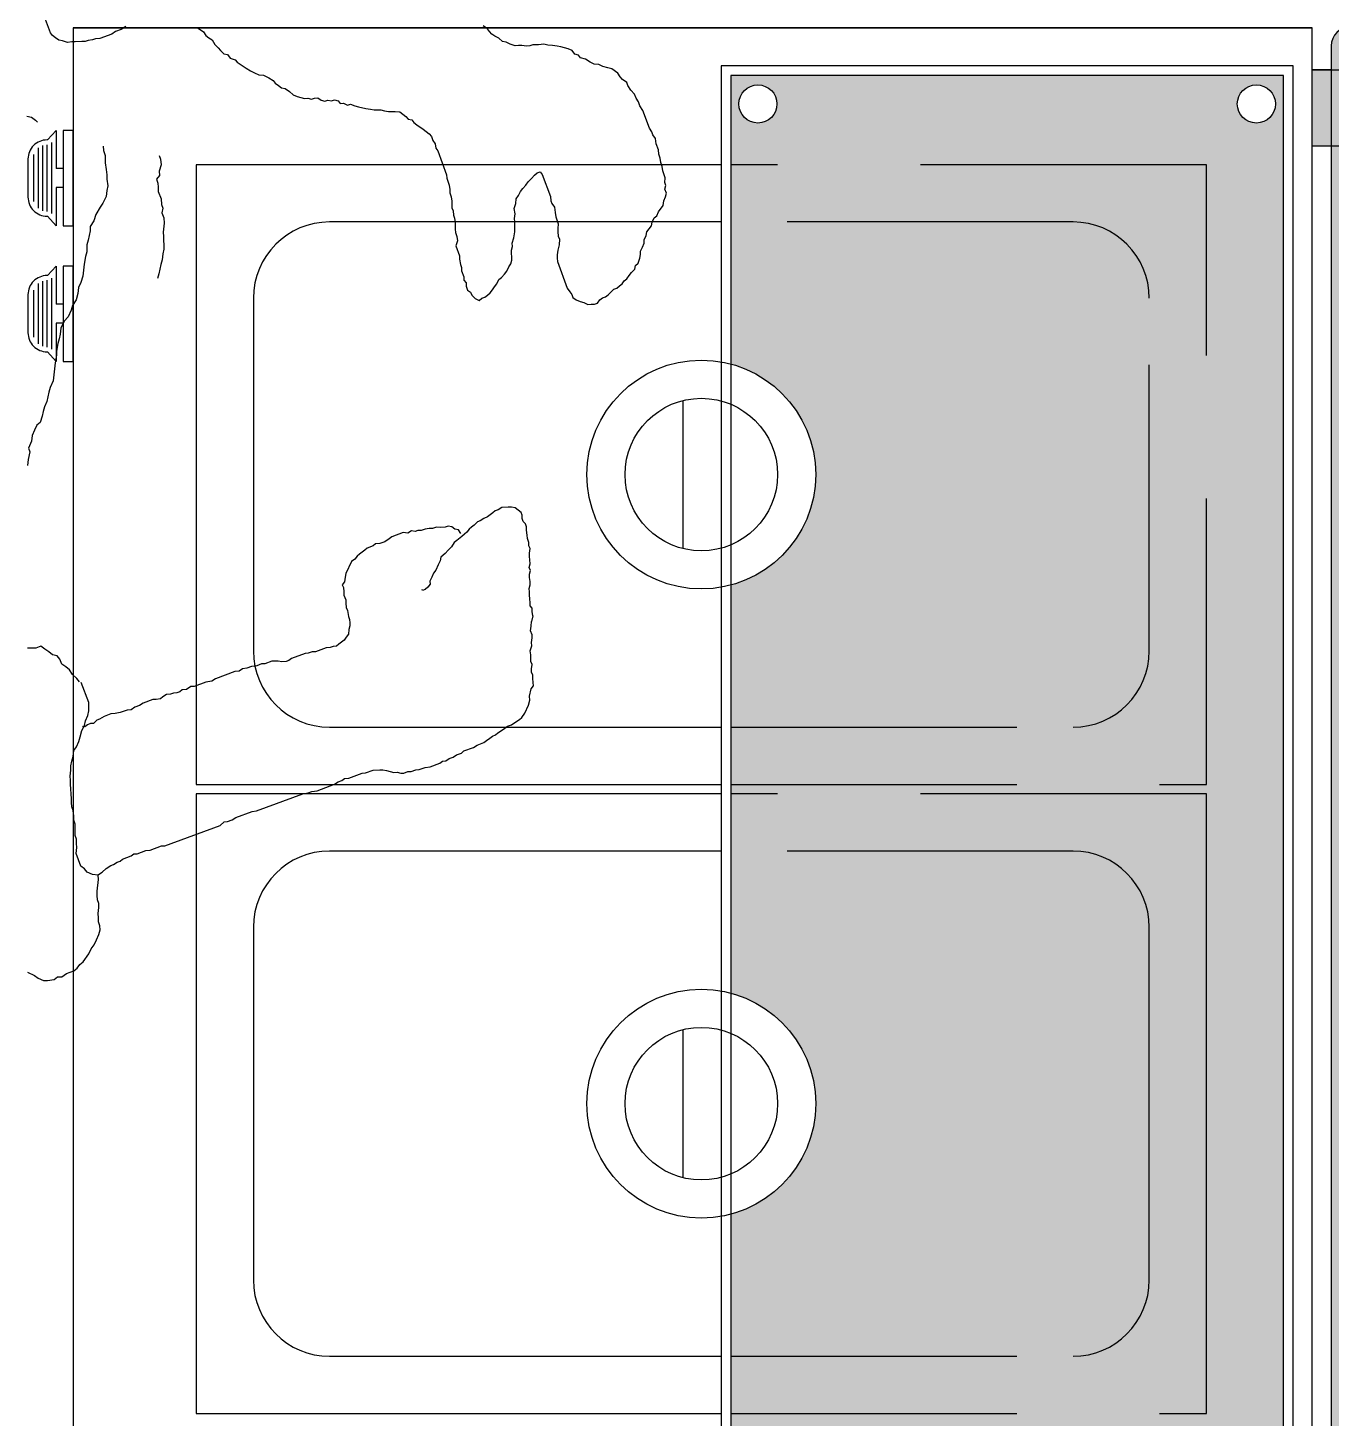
# Model space of a CAD drawing. Header units: millimetres. Extents: x 33350 to 35310, y -217097 to -211540.
# Drawn here: x 34326.1 to 34394.5, y -214507 to -214434.1 of the extents above; entities that cross this region are included whole.
import ezdxf

# ---------------------------------------------------------------- set-up
doc = ezdxf.new("R2010")
doc.units = ezdxf.units.MM
doc.header["$LTSCALE"] = 60
doc.header["$MEASUREMENT"] = 0
doc.linetypes.add('DASHED2', pattern=[0.375, 0.25, -0.125])
for name, color, linetype in [('BL-E', 32, 'Continuous'), ('OC-Mutfak_Ekipman', 252, 'Continuous'), ('OC-Tretuar', 70, 'Continuous'), ('TEFRIŞ', 223, 'Continuous')]:
    doc.layers.add(name, color=color, linetype=linetype)

# ---------------------------------------------------------------- blocks, each defined once
blk = doc.blocks.new('ghggfhh')
at = {"color": 7}
blk.add_lwpolyline([(1188.709, 1333.349), (1193.709, 1333.349), (1193.709, 1333.875), (1188.709, 1333.875)], close=True, dxfattribs=at)
for points in [[(1190.709, 1333.349), (1190.709, 1332.995)], [(1191.709, 1333.349), (1191.709, 1332.995)], [(1188.709, 1332.995), (1190.709, 1332.995)], [(1189.35, 1332.74), (1193.067, 1332.74)], [(1191.709, 1332.995), (1193.709, 1332.995)], [(1189.459, 1332.506), (1192.959, 1332.506)], [(1189.497, 1332.272), (1192.921, 1332.272)], [(1189.625, 1332.038), (1192.793, 1332.038)], [(1189.973, 1331.797), (1192.445, 1331.797)]]:
    blk.add_lwpolyline(points, dxfattribs=at)
blk.add_lwpolyline([(1188.709, 1332.995), (1189.209, 1332.53), (1189.209, 1332.509, 0.414214), (1190.209, 1331.509), (1192.209, 1331.509, 0.414214), (1193.209, 1332.509), (1193.209, 1332.53), (1193.709, 1332.995)], format="xyb", dxfattribs=at)
blk = doc.blocks.new('rt45')
at = {"layer": 'OC-Mutfak_Ekipman'}
h = blk.add_hatch(color=256, dxfattribs=at)
h.dxf.hatch_style = 1
h.paths.add_polyline_path([(33848.69, -214060.305), (33848.69, -214056.305), (33842.69, -214056.305), (33842.69, -214060.305)])
h.paths.add_polyline_path([(33840.69, -214060.305), (33840.69, -214056.305), (33834.69, -214056.305), (33834.69, -214060.305)])
h.paths.add_polyline_path([(33826.69, -214056.305), (33826.69, -214060.305), (33832.69, -214060.305), (33832.69, -214056.305)])
h.paths.add_polyline_path([(33824.69, -214060.305), (33824.69, -214056.305), (33818.69, -214056.305), (33818.69, -214060.305)])
h.paths.add_polyline_path([(33816.69, -214060.305), (33816.69, -214056.305), (33815.69, -214056.305), (33815.69, -214060.305)])
h.paths.add_polyline_path([(33842.69, -214247.781), (33842.69, -214251.781), (33848.69, -214251.781), (33848.69, -214247.781)])
h.paths.add_polyline_path([(33840.69, -214251.781), (33840.69, -214247.781), (33834.69, -214247.781), (33834.69, -214251.781)])
h.paths.add_polyline_path([(33832.69, -214251.781), (33832.69, -214247.781), (33826.69, -214247.781), (33826.69, -214251.781)])
h.paths.add_polyline_path([(33824.69, -214251.781), (33824.69, -214247.781), (33818.69, -214247.781), (33818.69, -214251.781)])
h.paths.add_polyline_path([(33816.69, -214251.781), (33816.69, -214247.781), (33815.69, -214247.781), (33815.69, -214251.781)])
at = {"layer": 'OC-Tretuar'}
h = blk.add_hatch(color=7, dxfattribs=at)
h.dxf.hatch_style = 1
h.paths.add_polyline_path([(33848.69, -214253.043, 0.414214), (33849.69, -214254.043, 0.414214), (33850.69, -214253.043), (33850.69, -214055.043, 0.414214), (33849.69, -214054.043, 0.414214), (33848.69, -214055.043)])
h.paths.add_polyline_path([(33840.69, -214253.043, 0.414214), (33841.69, -214254.043, 0.414214), (33842.69, -214253.043), (33842.69, -214055.043, 0.414214), (33841.69, -214054.043, 0.414214), (33840.69, -214055.043)])
h.paths.add_polyline_path([(33832.69, -214253.043, 0.414214), (33833.69, -214254.043, 0.414214), (33834.69, -214253.043), (33834.69, -214055.043, 0.414214), (33833.69, -214054.043, 0.414214), (33832.69, -214055.043)])
h.paths.add_polyline_path([(33826.69, -214055.043, 0.414214), (33825.69, -214054.043, 0.414214), (33824.69, -214055.043), (33824.69, -214253.043, 0.414214), (33825.69, -214254.043, 0.414214), (33826.69, -214253.043)])
h.paths.add_polyline_path([(33816.69, -214253.043, 0.414214), (33817.69, -214254.043, 0.414214), (33818.69, -214253.043), (33818.69, -214055.043, 0.414214), (33817.69, -214054.043, 0.414214), (33816.69, -214055.043)])
h = blk.add_hatch(dxfattribs=at)
h.set_pattern_fill('ANSI36', scale=5)
h.paths.add_polyline_path([(33785.19, -214116.327), (33785.19, -214123.778), (33803.147, -214123.778, 0.414214), (33807.147, -214119.778), (33807.147, -214101.278, 0.414214), (33803.147, -214097.278), (33785.19, -214097.278), (33785.19, -214104.73, -0.339937), (33789.647, -214110.528, -0.339937)])
h.paths.add_polyline_path([(33803.147, -214090.778, 0.414214), (33807.147, -214086.778), (33807.147, -214068.278, 0.414214), (33803.147, -214064.278), (33785.19, -214064.278), (33785.19, -214071.73, -0.339937), (33789.647, -214077.528, -0.339937), (33785.19, -214083.327), (33785.19, -214090.778)])
h.paths.add_polyline_path([(33814.19, -214056.592), (33785.19, -214056.592), (33785.19, -214061.278), (33810.147, -214061.278), (33810.147, -214093.778), (33785.19, -214093.778), (33785.19, -214094.278), (33810.147, -214094.278), (33810.147, -214126.778), (33785.19, -214126.778), (33785.19, -214127.278), (33810.147, -214127.278), (33810.147, -214159.778), (33785.19, -214159.778), (33785.19, -214160.278), (33810.147, -214160.278), (33810.147, -214192.778), (33785.19, -214192.778), (33785.19, -214193.278), (33810.147, -214193.278), (33810.147, -214225.778), (33785.19, -214225.778), (33785.19, -214251.592), (33814.19, -214251.592)])
h.paths.add_polyline_path([(33811.764, -214058.088, -1), (33813.764, -214058.088, -1)], flags=16)
h.paths.add_polyline_path([(33785.615, -214058.088, -1), (33787.615, -214058.088, -1)], flags=16)
h.paths.add_polyline_path([(33813.764, -214250.096, -1), (33811.764, -214250.096, -1)], flags=16)
h.paths.add_polyline_path([(33787.615, -214250.096, -1), (33785.615, -214250.096, -1)], flags=16)
h.paths.add_polyline_path([(33807.147, -214134.278, 0.414214), (33803.147, -214130.278), (33785.19, -214130.278), (33785.19, -214137.73, -0.339937), (33789.647, -214143.528, -0.339937), (33785.19, -214149.327), (33785.19, -214156.778), (33803.147, -214156.778, 0.414214), (33807.147, -214152.778)])
h.paths.add_polyline_path([(33807.147, -214167.278, 0.414214), (33803.147, -214163.278), (33785.19, -214163.278), (33785.19, -214170.73, -0.339937), (33789.647, -214176.528, -0.339937), (33785.19, -214182.327), (33785.19, -214189.778), (33803.147, -214189.778, 0.414214), (33807.147, -214185.778)])
h.paths.add_polyline_path([(33807.147, -214200.278, 0.414214), (33803.147, -214196.278), (33785.19, -214196.278), (33785.19, -214203.73, -0.339937), (33789.647, -214209.528, -0.339937), (33785.19, -214215.327), (33785.19, -214222.778), (33803.147, -214222.778, 0.414214), (33807.147, -214218.778)])
h = blk.add_hatch(dxfattribs=at)
h.set_pattern_fill('ANSI36', scale=5)
h.paths.add_polyline_path([(33807.147, -214068.278), (33807.147, -214086.778, -0.414214), (33803.147, -214090.778), (33785.19, -214090.778), (33785.19, -214093.778), (33810.147, -214093.778), (33810.147, -214061.278), (33785.19, -214061.278), (33785.19, -214064.278), (33803.147, -214064.278, -0.414214)])
h.paths.add_polyline_path([(33807.147, -214119.778, -0.414214), (33803.147, -214123.778), (33785.19, -214123.778), (33785.19, -214126.778), (33810.147, -214126.778), (33810.147, -214094.278), (33785.19, -214094.278), (33785.19, -214097.278), (33803.147, -214097.278, -0.414214), (33807.147, -214101.278)])
h.paths.add_polyline_path([(33810.147, -214127.278), (33785.19, -214127.278), (33785.19, -214130.278), (33803.147, -214130.278, -0.414214), (33807.147, -214134.278), (33807.147, -214152.778, -0.414214), (33803.147, -214156.778), (33785.19, -214156.778), (33785.19, -214159.778), (33810.147, -214159.778)])
h.paths.add_polyline_path([(33807.147, -214167.278), (33807.147, -214185.778, -0.414214), (33803.147, -214189.778), (33785.19, -214189.778), (33785.19, -214192.778), (33810.147, -214192.778), (33810.147, -214160.278), (33785.19, -214160.278), (33785.19, -214163.278), (33803.147, -214163.278, -0.414214)])
h.paths.add_polyline_path([(33810.147, -214193.278), (33785.19, -214193.278), (33785.19, -214196.278), (33803.147, -214196.278, -0.414214), (33807.147, -214200.278), (33807.147, -214218.778, -0.414214), (33803.147, -214222.778), (33785.19, -214222.778), (33785.19, -214225.778), (33810.147, -214225.778)])
at = {"layer": 'OC-Mutfak_Ekipman'}
for p, q in [((33750.69, -214054.092), (33750.69, -214254.092)), ((33815.69, -214054.092), (33750.69, -214054.092)), ((33750.69, -214054.092), (33815.69, -214054.092)), ((33815.69, -214254.092), (33815.69, -214054.092)), ((33815.69, -214254.092), (33815.69, -214054.344)), ((33816.69, -214055.043), (33816.69, -214253.043)), ((33784.69, -214056.092), (33784.69, -214252.092)), ((33814.69, -214056.092), (33784.69, -214056.092)), ((33814.19, -214056.592), (33785.19, -214056.592)), ((33785.19, -214056.592), (33785.19, -214251.592)), ((33814.19, -214251.592), (33814.19, -214056.592)), ((33814.69, -214252.092), (33814.69, -214056.092)), ((33815.69, -214056.305), (33818.69, -214056.305)), ((33815.69, -214060.305), (33815.69, -214056.305)), ((33815.69, -214060.305), (33815.69, -214056.305)), ((33816.69, -214056.305), (33815.69, -214056.305)), ((33750.69, -214059.473), (33750.69, -214064.473)), ((33818.69, -214060.305), (33815.69, -214060.305)), ((33816.69, -214060.305), (33815.69, -214060.305)), ((33784.69, -214061.278), (33757.147, -214061.278)), ((33757.147, -214061.278), (33757.147, -214093.778)), ((33784.69, -214064.278), (33764.147, -214064.278)), ((33760.147, -214068.278), (33760.147, -214086.778)), ((33782.688, -214081.412), (33782.688, -214073.645)), ((33784.692, -214073.667), (33784.692, -214081.389)), ((33764.147, -214090.778), (33784.69, -214090.778)), ((33757.147, -214093.778), (33784.69, -214093.778)), ((33784.69, -214094.278), (33757.147, -214094.278)), ((33757.147, -214094.278), (33757.147, -214126.778)), ((33810.147, -214126.778), (33810.147, -214094.278)), ((33784.69, -214097.278), (33764.147, -214097.278)), ((33760.147, -214101.278), (33760.147, -214119.778)), ((33807.147, -214119.778), (33807.147, -214101.278)), ((33782.688, -214114.412), (33782.688, -214106.645)), ((33784.692, -214106.667), (33784.692, -214114.389)), ((33764.147, -214123.778), (33784.69, -214123.778)), ((33757.147, -214126.778), (33784.69, -214126.778))]:
    blk.add_line(p, q, dxfattribs=at)
at = {"layer": 'OC-Mutfak_Ekipman', "linetype": 'DASHED2'}
for p, q in [((33810.147, -214061.278), (33785.19, -214061.278)), ((33810.147, -214093.778), (33810.147, -214061.278)), ((33803.147, -214064.278), (33785.19, -214064.278)), ((33807.147, -214086.778), (33807.147, -214068.278)), ((33785.19, -214090.778), (33803.147, -214090.778)), ((33785.19, -214093.778), (33810.147, -214093.778)), ((33810.147, -214094.278), (33785.19, -214094.278)), ((33803.147, -214097.278), (33785.19, -214097.278)), ((33785.19, -214123.778), (33803.147, -214123.778)), ((33785.19, -214126.778), (33810.147, -214126.778))]:
    blk.add_line(p, q, dxfattribs=at)
at = {"layer": 'OC-Mutfak_Ekipman'}
blk.add_lwpolyline([(33750.69, -214054.092), (33750.69, -214254.092), (33815.69, -214254.092), (33815.69, -214054.092)], close=True, dxfattribs=at)
for centre, radius in [((33786.615, -214058.088), 1), ((33812.764, -214058.088), 1), ((33783.647, -214077.528), 6), ((33783.647, -214077.528), 4), ((33783.647, -214110.528), 6), ((33783.647, -214110.528), 4)]:
    blk.add_circle(centre, radius, dxfattribs=at)
for centre, radius, start, end in [((33817.69, -214055.043), 1, 90, 180), ((33764.147, -214068.278), 4, 90, 180), ((33764.147, -214086.778), 4, 180, 270), ((33764.147, -214101.278), 4, 90, 180), ((33803.147, -214101.278), 4, 0, 90), ((33764.147, -214119.778), 4, 180, 270), ((33803.147, -214119.778), 4, 270, 0)]:
    blk.add_arc(centre, radius, start, end, dxfattribs=at)
at = {"layer": 'OC-Mutfak_Ekipman', "linetype": 'DASHED2'}
for centre, start, end in [((33803.147, -214068.278), 0, 90), ((33803.147, -214086.778), 270, 0)]:
    blk.add_arc(centre, 4, start, end, dxfattribs=at)
at = {"layer": 'OC-Mutfak_Ekipman', "rotation": 270}
for p in [(32416.815, -212870.764), (32416.815, -212877.879)]:
    blk.add_blockref('ghggfhh', p, dxfattribs=at)
blk = doc.blocks.new('İNSAN-1')
for p, q in [((-15.206, -5.943), (-15.147, -6.188)), ((-15.147, -6.188), (-14.998, -6.391)), ((-14.998, -6.391), (-14.891, -6.505)), ((0.859, -6.642), (0.997, -6.469)), ((0.997, -6.469), (1.267, -6.345)), ((1.267, -6.345), (1.536, -6.221)), ((1.536, -6.221), (1.847, -6.186)), ((1.847, -6.186), (2.206, -6.02)), ((2.206, -6.02), (2.403, -6.093)), ((2.403, -6.093), (2.804, -6.017)), ((2.804, -6.017), (3.115, -5.982)), ((12.597, -6.683), (12.694, -6.42)), ((12.694, -6.42), (12.701, -6.2)), ((12.701, -6.2), (12.707, -5.979)), ((29.702, -5.977), (29.867, -6.336)), ((29.867, -6.336), (30.016, -6.54)), ((30.016, -6.54), (30.141, -6.809)), ((-19.576, -7.179), (-20.567, -6.814)), ((-19.439, -7.289), (-19.576, -7.179)), ((-19.321, -7.45), (-19.439, -7.289)), ((-1.33, -7.326), (-0.971, -7.16)), ((-0.971, -7.16), (-0.726, -7.101)), ((-0.726, -7.101), (-0.481, -7.043)), ((-0.481, -7.043), (-0.236, -6.984)), ((-0.236, -6.984), (0.034, -6.86)), ((0.034, -6.86), (0.279, -6.801)), ((0.279, -6.801), (0.524, -6.742)), ((0.524, -6.742), (0.859, -6.642)), ((12.746, -6.887), (12.597, -6.683)), ((12.894, -7.09), (12.746, -6.887)), ((13.043, -7.294), (12.894, -7.09)), ((30.134, -7.03), (30.079, -7.382)), ((30.141, -6.809), (30.134, -7.03)), ((-19.203, -7.612), (-19.321, -7.45)), ((-19.156, -7.807), (-19.203, -7.612)), ((-19.077, -8.073), (-19.156, -7.807)), ((-4.674, -8.106), (-4.446, -7.892)), ((-4.446, -7.892), (-4.086, -7.727)), ((-4.086, -7.727), (-3.776, -7.692)), ((-3.776, -7.692), (-3.53, -7.633)), ((-3.53, -7.633), (-3.285, -7.575)), ((-3.285, -7.575), (-2.885, -7.499)), ((-2.885, -7.499), (-2.663, -7.505)), ((-2.663, -7.505), (-2.263, -7.429)), ((-2.263, -7.429), (-1.952, -7.395)), ((-1.952, -7.395), (-1.641, -7.36)), ((-1.641, -7.36), (-1.33, -7.326)), ((13.102, -7.539), (13.043, -7.294)), ((13.275, -7.677), (13.102, -7.539)), ((13.537, -7.774), (13.275, -7.677)), ((13.686, -7.978), (13.537, -7.774)), ((13.834, -8.181), (13.686, -7.978)), ((29.771, -8.014), (29.627, -8.408)), ((29.934, -7.776), (29.771, -8.014)), ((29.941, -7.555), (29.934, -7.776)), ((30.079, -7.382), (29.941, -7.555)), ((-19.118, -8.827), (-19.107, -8.476)), ((-19.107, -8.476), (-19.101, -8.3)), ((-19.101, -8.3), (-19.077, -8.073)), ((-6.487, -8.78), (-6.217, -8.656)), ((-6.217, -8.656), (-5.906, -8.621)), ((-5.906, -8.621), (-5.571, -8.521)), ((-5.571, -8.521), (-5.278, -8.331)), ((-5.278, -8.331), (-5.033, -8.272)), ((-5.033, -8.272), (-4.674, -8.106)), ((14.073, -8.344), (13.834, -8.181)), ((14.287, -8.571), (14.073, -8.344)), ((14.46, -8.709), (14.287, -8.571)), ((17.358, -8.733), (17.023, -8.834)), ((17.603, -8.675), (17.358, -8.733)), ((17.872, -8.55), (17.603, -8.675)), ((18.076, -8.402), (17.872, -8.55)), ((18.387, -8.367), (18.076, -8.402)), ((18.632, -8.309), (18.387, -8.367)), ((18.877, -8.25), (18.632, -8.309)), ((19.098, -8.257), (18.877, -8.25)), ((19.409, -8.222), (19.098, -8.257)), ((19.63, -8.229), (19.409, -8.222)), ((19.851, -8.236), (19.63, -8.229)), ((20.073, -8.243), (19.851, -8.236)), ((20.359, -8.274), (20.073, -8.243)), ((20.58, -8.281), (20.359, -8.274)), ((20.801, -8.288), (20.58, -8.281)), ((21.022, -8.295), (20.801, -8.288)), ((21.219, -8.367), (21.022, -8.295)), ((21.506, -8.398), (21.219, -8.367)), ((21.727, -8.405), (21.506, -8.398)), ((21.924, -8.477), (21.727, -8.405)), ((22.3, -8.467), (21.924, -8.477)), ((22.522, -8.474), (22.3, -8.467)), ((22.718, -8.546), (22.522, -8.474)), ((22.94, -8.553), (22.718, -8.546)), ((23.161, -8.56), (22.94, -8.553)), ((23.471, -8.526), (23.161, -8.56)), ((24.128, -8.767), (23.471, -8.526)), ((29.285, -8.729), (29.147, -8.901)), ((29.488, -8.58), (29.285, -8.729)), ((29.627, -8.408), (29.488, -8.58)), ((-19.263, -9.542), (-19.205, -9.386)), ((-19.205, -9.386), (-19.181, -9.158)), ((-19.181, -9.158), (-19.123, -9.002)), ((-19.123, -9.002), (-19.118, -8.827)), ((-10.051, -9.554), (-9.716, -9.453)), ((-9.716, -9.453), (-9.422, -9.264)), ((-9.422, -9.264), (-9.201, -9.27)), ((-9.201, -9.27), (-8.956, -9.212)), ((-8.956, -9.212), (-8.711, -9.153)), ((-8.711, -9.153), (-8.466, -9.094)), ((-8.466, -9.094), (-8.089, -9.084)), ((-8.089, -9.084), (-7.844, -9.025)), ((-7.844, -9.025), (-7.443, -8.949)), ((-7.443, -8.949), (-7.132, -8.915)), ((-7.132, -8.915), (-6.822, -8.88)), ((-6.822, -8.88), (-6.487, -8.78)), ((15.552, -9.186), (14.501, -8.799)), ((15.773, -9.193), (15.552, -9.186)), ((15.994, -9.2), (15.773, -9.193)), ((16.239, -9.141), (15.994, -9.2)), ((16.508, -9.017), (16.239, -9.141)), ((16.479, -9.608), (16.655, -9.443)), ((16.753, -8.958), (16.508, -9.017)), ((16.655, -9.443), (16.66, -9.272)), ((16.66, -9.272), (16.716, -9.119)), ((16.716, -9.119), (16.823, -8.986)), ((17.023, -8.834), (16.753, -8.958)), ((16.823, -8.986), (16.809, -8.866)), ((24.276, -8.971), (24.128, -8.767)), ((24.449, -9.109), (24.276, -8.971)), ((24.574, -9.378), (24.449, -9.109)), ((24.608, -9.689), (24.574, -9.378)), ((28.266, -9.471), (27.997, -9.596)), ((28.47, -9.323), (28.266, -9.471)), ((28.739, -9.198), (28.47, -9.323)), ((29.147, -8.901), (28.739, -9.198)), ((-19.517, -10.395), (-19.287, -9.77)), ((-19.287, -9.77), (-19.263, -9.542)), ((-13.626, -9.951), (-13.405, -9.958)), ((-13.405, -9.958), (-13.142, -10.055)), ((-13.142, -10.055), (-12.766, -10.044)), ((-12.766, -10.044), (-12.413, -10.099)), ((-12.413, -10.099), (-12.127, -10.13)), ((-12.127, -10.13), (-11.905, -10.137)), ((-11.905, -10.137), (-11.553, -10.193)), ((-11.553, -10.193), (-11.308, -10.134)), ((-11.308, -10.134), (-10.997, -10.099)), ((-10.997, -10.099), (-10.638, -9.933)), ((-10.638, -9.933), (-10.434, -9.785)), ((-10.434, -9.785), (-10.051, -9.554)), ((16.148, -10.351), (16.278, -9.995)), ((16.278, -9.995), (16.422, -9.76)), ((16.422, -9.76), (16.479, -9.608)), ((24.25, -10.107), (24.106, -10.342)), ((24.445, -9.89), (24.25, -10.107)), ((24.571, -9.706), (24.445, -9.89)), ((24.829, -9.696), (24.608, -9.689)), ((25.451, -9.627), (24.829, -9.696)), ((25.672, -9.634), (25.451, -9.627)), ((25.893, -9.641), (25.672, -9.634)), ((26.09, -9.713), (25.893, -9.641)), ((26.311, -9.72), (26.09, -9.713)), ((26.622, -9.685), (26.311, -9.72)), ((26.843, -9.692), (26.622, -9.685)), ((27.064, -9.699), (26.843, -9.692)), ((27.261, -9.772), (27.064, -9.699)), ((27.482, -9.779), (27.261, -9.772)), ((27.727, -9.72), (27.482, -9.779)), ((27.997, -9.596), (27.727, -9.72)), ((-19.909, -11.138), (-19.761, -10.897)), ((-19.761, -10.897), (-19.646, -10.584)), ((-19.646, -10.584), (-19.517, -10.395)), ((15.95, -11.2), (16.081, -10.845)), ((16.081, -10.845), (16.124, -10.572)), ((16.124, -10.572), (16.148, -10.351)), ((23.869, -10.831), (23.762, -10.964)), ((23.925, -10.678), (23.869, -10.831)), ((24.05, -10.494), (23.925, -10.678)), ((24.106, -10.342), (24.05, -10.494)), ((15.707, -11.859), (15.801, -11.606)), ((15.801, -11.606), (15.926, -11.421)), ((15.926, -11.421), (15.95, -11.2)), ((23.487, -11.554), (23.482, -11.725)), ((23.594, -11.421), (23.487, -11.554)), ((23.762, -10.964), (23.594, -11.421)), ((15.395, -12.551), (15.582, -12.044)), ((15.582, -12.044), (15.707, -11.859)), ((23.314, -12.182), (23.29, -12.404)), ((23.482, -11.725), (23.314, -12.182)), ((-13.141, -12.886), (-12.944, -12.958)), ((-12.944, -12.958), (-12.657, -12.989)), ((-12.657, -12.989), (-12.322, -12.889)), ((-12.322, -12.889), (-12.101, -12.896)), ((-12.101, -12.896), (-11.897, -12.748)), ((-11.897, -12.748), (-11.701, -12.82)), ((-11.701, -12.82), (-11.479, -12.827)), ((-11.479, -12.827), (-11.258, -12.834)), ((-11.258, -12.834), (-10.865, -12.979)), ((-10.865, -12.979), (-10.578, -13.01)), ((-10.578, -13.01), (-10.381, -13.082)), ((-10.381, -13.082), (-10.136, -13.024)), ((-10.136, -13.024), (-9.873, -13.12)), ((-9.873, -13.12), (-9.587, -13.151)), ((-9.587, -13.151), (-9.12, -13.099)), ((-9.12, -13.099), (-8.899, -13.106)), ((-8.899, -13.106), (-8.678, -13.113)), ((-8.678, -13.113), (-8.457, -13.12)), ((-8.457, -13.12), (-8.236, -13.127)), ((-8.236, -13.127), (-7.991, -13.068)), ((-7.991, -13.068), (-7.68, -13.034)), ((-7.68, -13.034), (-7.435, -12.975)), ((-7.435, -12.975), (-7.189, -12.916)), ((-7.189, -12.916), (-6.944, -12.858)), ((-6.944, -12.858), (-6.699, -12.799)), ((15.134, -13.262), (15.259, -13.077)), ((15.259, -13.077), (15.366, -12.944)), ((15.366, -12.944), (15.39, -12.722)), ((15.39, -12.722), (15.395, -12.551)), ((23.065, -13.012), (23.06, -13.183)), ((23.29, -12.404), (23.065, -13.012)), ((14.992, -13.959), (15.048, -13.806)), ((15.048, -13.806), (15.054, -13.635)), ((15.054, -13.635), (15.11, -13.483)), ((15.11, -13.483), (15.134, -13.262)), ((23.06, -13.183), (21.995, -16.076)), ((14.712, -14.72), (14.717, -14.549)), ((14.717, -14.549), (14.862, -14.314)), ((14.862, -14.314), (14.886, -14.092)), ((14.886, -14.092), (14.992, -13.959)), ((-19.867, -14.88), (-19.631, -15.204)), ((-19.631, -15.204), (-19.441, -15.333)), ((14.488, -15.329), (14.712, -14.72)), ((-19.441, -15.333), (-19.323, -15.494)), ((-19.323, -15.494), (-19.205, -15.656)), ((-19.205, -15.656), (-18.964, -15.804)), ((-18.964, -15.804), (-18.794, -15.985)), ((-18.794, -15.985), (-18.657, -16.095)), ((13.928, -16.851), (14.301, -15.836)), ((14.301, -15.836), (14.427, -15.652)), ((14.427, -15.652), (14.488, -15.329)), ((-18.657, -16.095), (-18.486, -16.276)), ((-18.486, -16.276), (-18.44, -16.47)), ((-18.44, -16.47), (-18.25, -16.599)), ((-18.25, -16.599), (-18.171, -16.865)), ((21.702, -16.717), (21.576, -16.901)), ((21.795, -16.463), (21.702, -16.717)), ((21.801, -16.292), (21.795, -16.463)), ((21.995, -16.076), (21.801, -16.292)), ((-18.171, -16.865), (-18.034, -16.975)), ((-18.034, -16.975), (-17.732, -17.441)), ((-17.732, -17.441), (-17.581, -17.674)), ((13.661, -17.732), (13.754, -17.478)), ((13.754, -17.478), (13.778, -17.257)), ((13.778, -17.257), (13.904, -17.073)), ((13.904, -17.073), (13.928, -16.851)), ((21.576, -16.901), (21.259, -17.764)), ((-17.581, -17.674), (-17.482, -17.888)), ((-17.482, -17.888), (-17.383, -18.102)), ((-17.383, -18.102), (-17.355, -18.348)), ((13.525, -18.258), (13.618, -18.005)), ((13.618, -18.005), (13.661, -17.732)), ((21.235, -17.985), (20.338, -20.421)), ((21.259, -17.764), (21.235, -17.985)), ((-17.355, -18.348), (-17.224, -18.633)), ((-17.224, -18.633), (-17.073, -18.866)), ((-17.073, -18.866), (-16.936, -18.976)), ((13.378, -19.126), (13.383, -18.955)), ((13.383, -18.955), (13.389, -18.784)), ((13.389, -18.784), (13.52, -18.429)), ((13.52, -18.429), (13.525, -18.258)), ((-16.936, -18.976), (-16.818, -19.138)), ((-16.818, -19.138), (-16.7, -19.3)), ((-16.7, -19.3), (-16.653, -19.494)), ((-16.653, -19.494), (-16.502, -19.727)), ((13.237, -19.823), (13.344, -19.69)), ((13.344, -19.69), (13.4, -19.537)), ((13.424, -19.316), (13.378, -19.126)), ((13.4, -19.537), (13.424, -19.316)), ((-16.502, -19.727), (-16.332, -19.908)), ((-16.332, -19.908), (-16.233, -20.122)), ((-16.233, -20.122), (-16.186, -20.317)), ((-16.186, -20.317), (-16.14, -20.511)), ((12.975, -20.534), (13.237, -19.823)), ((20.338, -20.421), (20.296, -20.693)), ((-16.156, -21.038), (-16.161, -21.213)), ((-16.098, -20.881), (-16.156, -21.038)), ((-16.14, -20.511), (-16.145, -20.687)), ((-16.145, -20.687), (-16.098, -20.881)), ((12.685, -21.637), (12.89, -21.078)), ((12.89, -21.078), (12.895, -20.908)), ((12.895, -20.908), (12.97, -20.705)), ((12.97, -20.705), (12.975, -20.534)), ((20.221, -20.896), (20.178, -21.169)), ((20.296, -20.693), (20.221, -20.896)), ((-16.161, -21.213), (-16.043, -21.375)), ((-15.996, -21.57), (-16.054, -21.726)), ((-16.054, -21.726), (-16.007, -21.921)), ((-16.043, -21.375), (-15.996, -21.57)), ((12.605, -22.01), (12.661, -21.858)), ((12.661, -21.858), (12.685, -21.637)), ((20.178, -21.169), (19.842, -22.082)), ((-16.007, -21.921), (-16.065, -22.077)), ((-16.065, -22.077), (-16.018, -22.271)), ((-16.018, -22.271), (-15.881, -22.381)), ((-15.881, -22.381), (-15.886, -22.557)), ((-15.886, -22.557), (-15.788, -22.77)), ((8.974, -22.633), (9.215, -22.606)), ((9.215, -22.606), (9.372, -22.491)), ((9.372, -22.491), (9.525, -22.548)), ((9.525, -22.548), (9.746, -22.572)), ((9.746, -22.572), (9.917, -22.577)), ((9.917, -22.577), (10.171, -22.67)), ((12.121, -22.697), (12.279, -22.582)), ((12.279, -22.582), (12.493, -22.315)), ((12.493, -22.315), (12.599, -22.181)), ((12.599, -22.181), (12.605, -22.01)), ((19.535, -22.603), (19.511, -22.824)), ((19.642, -22.469), (19.535, -22.603)), ((19.717, -22.266), (19.642, -22.469)), ((19.842, -22.082), (19.717, -22.266)), ((-15.788, -22.77), (-15.845, -22.927)), ((-15.845, -22.927), (-15.746, -23.141)), ((-15.746, -23.141), (-15.699, -23.335)), ((-15.699, -23.335), (-15.606, -23.724)), ((7.77, -23.4), (7.877, -23.266)), ((7.877, -23.266), (8.034, -23.151)), ((8.034, -23.151), (8.16, -22.967)), ((8.16, -22.967), (8.785, -22.678)), ((8.785, -22.678), (8.974, -22.633)), ((10.171, -22.67), (10.342, -22.676)), ((10.342, -22.676), (10.564, -22.7)), ((10.564, -22.7), (10.716, -22.756)), ((10.716, -22.756), (11.039, -22.817)), ((11.039, -22.817), (11.192, -22.873)), ((11.192, -22.873), (11.363, -22.879)), ((11.363, -22.879), (11.534, -22.884)), ((11.534, -22.884), (11.723, -22.838)), ((11.723, -22.838), (11.964, -22.812)), ((11.964, -22.812), (12.121, -22.697)), ((19.511, -22.824), (19.25, -23.535)), ((-15.606, -23.724), (-15.579, -23.971)), ((-15.579, -23.971), (-15.532, -24.166)), ((7.337, -24.105), (7.449, -23.8)), ((7.449, -23.8), (7.556, -23.667)), ((7.556, -23.667), (7.663, -23.533)), ((7.663, -23.533), (7.77, -23.4)), ((19.244, -23.706), (19.095, -24.112)), ((19.25, -23.535), (19.244, -23.706)), ((-15.537, -24.341), (-15.543, -24.517)), ((-15.543, -24.517), (-15.496, -24.711)), ((-15.532, -24.166), (-15.537, -24.341)), ((-15.496, -24.711), (-15.449, -24.906)), ((6.969, -24.949), (7.113, -24.714)), ((7.113, -24.714), (7.206, -24.46)), ((7.206, -24.46), (7.23, -24.238)), ((7.23, -24.238), (7.337, -24.105)), ((19.084, -24.453), (19.079, -24.624)), ((19.079, -24.624), (19.125, -24.814)), ((19.095, -24.112), (19.084, -24.453)), ((-15.455, -25.082), (-15.46, -25.257)), ((-15.46, -25.257), (-15.433, -25.504)), ((-15.449, -24.906), (-15.455, -25.082)), ((-15.433, -25.504), (-15.197, -25.827)), ((6.638, -25.691), (6.862, -25.082)), ((6.862, -25.082), (6.969, -24.949)), ((19.125, -24.814), (19.17, -25.004)), ((19.17, -25.004), (19.216, -25.193)), ((19.216, -25.193), (19.21, -25.364)), ((19.21, -25.364), (19.256, -25.554)), ((-15.197, -25.827), (-15.059, -25.937)), ((-15.059, -25.937), (-15.013, -26.132)), ((-15.013, -26.132), (-14.875, -26.241)), ((-14.875, -26.241), (-14.757, -26.403)), ((6.539, -26.116), (6.665, -25.931)), ((6.585, -26.305), (6.539, -26.116)), ((6.665, -25.931), (6.638, -25.691)), ((19.171, -26.098), (19.077, -26.352)), ((19.176, -25.928), (19.171, -26.098)), ((19.251, -25.725), (19.176, -25.928)), ((19.256, -25.554), (19.251, -25.725)), ((-14.757, -26.403), (-14.521, -26.726)), ((-14.521, -26.726), (-14.403, -26.888)), ((-14.403, -26.888), (-14.285, -27.05)), ((6.425, -27.053), (6.449, -26.831)), ((6.449, -26.831), (6.523, -26.628)), ((6.523, -26.628), (6.529, -26.457)), ((6.529, -26.457), (6.585, -26.305)), ((9.35, -27.093), (9.508, -26.978)), ((9.508, -26.978), (9.615, -26.844)), ((9.615, -26.844), (9.671, -26.692)), ((9.671, -26.692), (9.62, -26.674)), ((18.96, -26.828), (18.917, -27.1)), ((19.072, -26.523), (18.96, -26.828)), ((19.077, -26.352), (19.072, -26.523)), ((-14.285, -27.05), (-14.148, -27.16)), ((-14.148, -27.16), (-13.94, -27.236)), ((-13.94, -27.236), (-13.75, -27.365)), ((-13.75, -27.365), (-13.523, -27.39)), ((-13.523, -27.39), (-13.386, -27.5)), ((-13.386, -27.5), (-12.135, -27.96)), ((6.345, -27.427), (6.42, -27.224)), ((6.372, -27.667), (6.345, -27.427)), ((6.348, -27.889), (6.372, -27.667)), ((6.42, -27.224), (6.425, -27.053)), ((7.734, -27.881), (7.929, -27.664)), ((7.929, -27.664), (8.119, -27.619)), ((8.119, -27.619), (8.327, -27.523)), ((8.327, -27.523), (8.605, -27.395)), ((8.605, -27.395), (8.763, -27.28)), ((8.763, -27.28), (8.971, -27.184)), ((8.971, -27.184), (9.179, -27.087)), ((9.179, -27.087), (9.35, -27.093)), ((18.73, -27.607), (18.624, -27.741)), ((18.917, -27.1), (18.73, -27.607)), ((-12.135, -27.96), (-11.959, -27.965)), ((-11.959, -27.965), (-11.594, -28.1)), ((-11.594, -28.1), (-11.367, -28.124)), ((-11.367, -28.124), (-11.191, -28.13)), ((-11.191, -28.13), (-10.983, -28.207)), ((-10.983, -28.207), (-10.755, -28.231)), ((-10.755, -28.231), (-10.579, -28.237)), ((-10.579, -28.237), (-10.404, -28.242)), ((-10.404, -28.242), (-10.248, -28.3)), ((-10.248, -28.3), (-10.02, -28.324)), ((-10.02, -28.324), (-9.864, -28.382)), ((-9.864, -28.382), (-9.636, -28.407)), ((-9.636, -28.407), (-9.46, -28.412)), ((-9.46, -28.412), (-9.285, -28.418)), ((-9.285, -28.418), (-9.109, -28.423)), ((-9.109, -28.423), (-8.901, -28.5)), ((-8.673, -28.524), (-8.407, -28.445)), ((-8.407, -28.445), (-7.886, -28.637)), ((6.292, -28.041), (6.348, -27.889)), ((6.337, -28.231), (6.292, -28.041)), ((6.452, -28.388), (6.337, -28.231)), ((6.498, -28.578), (6.452, -28.388)), ((7.048, -28.492), (7.155, -28.359)), ((7.155, -28.359), (7.382, -28.212)), ((7.382, -28.212), (7.558, -28.046)), ((7.558, -28.046), (7.734, -27.881)), ((18.418, -28.299), (18.293, -28.483)), ((18.493, -28.096), (18.418, -28.299)), ((18.618, -27.912), (18.493, -28.096)), ((18.624, -27.741), (18.618, -27.912)), ((-8.901, -28.5), (-8.673, -28.524)), ((-7.886, -28.637), (-7.71, -28.642)), ((-7.71, -28.642), (-7.431, -28.686)), ((-7.431, -28.686), (-7.274, -28.744)), ((-7.274, -28.744), (-7.099, -28.749)), ((-7.099, -28.749), (-6.786, -28.864)), ((-6.786, -28.864), (-6.61, -28.87)), ((-6.61, -28.87), (-6.473, -28.979)), ((-6.473, -28.979), (-6.298, -28.985)), ((-6.298, -28.985), (-6.089, -29.062)), ((-6.089, -29.062), (-5.971, -29.223)), ((6.356, -29.275), (6.463, -29.141)), ((6.463, -29.141), (6.621, -29.027)), ((6.682, -28.703), (6.498, -28.578)), ((6.621, -29.027), (6.727, -28.893)), ((6.727, -28.893), (6.834, -28.759)), ((6.834, -28.759), (7.048, -28.492)), ((18.092, -28.871), (17.906, -29.378)), ((18.199, -28.737), (18.092, -28.871)), ((18.293, -28.483), (18.199, -28.737)), ((-19.791, -30.11), (-19.942, -29.877)), ((-5.971, -29.223), (-5.815, -29.281)), ((-5.815, -29.281), (-5.645, -29.462)), ((-5.656, -29.813), (-5.713, -29.969)), ((-5.546, -29.676), (-5.656, -29.813)), ((-5.645, -29.462), (-5.546, -29.676)), ((5.892, -29.911), (6.017, -29.726)), ((6.017, -29.726), (6.073, -29.574)), ((6.073, -29.574), (6.249, -29.408)), ((6.249, -29.408), (6.356, -29.275)), ((17.78, -29.562), (17.649, -29.917)), ((17.906, -29.378), (17.78, -29.562)), ((-19.654, -30.22), (-19.791, -30.11)), ((-19.517, -30.329), (-19.654, -30.22)), ((-19.399, -30.491), (-19.517, -30.329)), ((-19.3, -30.705), (-19.399, -30.491)), ((-6.418, -30.597), (-6.632, -30.696)), ((-6.256, -30.479), (-6.418, -30.597)), ((-6.094, -30.361), (-6.256, -30.479)), ((-5.932, -30.243), (-6.094, -30.361)), ((-5.823, -30.106), (-5.932, -30.243)), ((-5.713, -29.969), (-5.823, -30.106)), ((5.441, -30.666), (5.497, -30.514)), ((5.497, -30.514), (5.603, -30.381)), ((5.603, -30.381), (5.71, -30.247)), ((5.71, -30.247), (5.817, -30.114)), ((5.817, -30.114), (5.892, -29.911)), ((17.254, -30.521), (17.147, -30.655)), ((17.31, -30.369), (17.254, -30.521)), ((17.417, -30.235), (17.31, -30.369)), ((17.543, -30.051), (17.417, -30.235)), ((17.649, -29.917), (17.543, -30.051)), ((-19.13, -30.886), (-19.3, -30.705)), ((-19.083, -31.081), (-19.13, -30.886)), ((-18.985, -31.294), (-19.083, -31.081)), ((-18.905, -31.56), (-18.985, -31.294)), ((-7.46, -31.337), (-7.654, -31.384)), ((-7.298, -31.219), (-7.46, -31.337)), ((-7.084, -31.121), (-7.298, -31.219)), ((-6.922, -31.003), (-7.084, -31.121)), ((-6.741, -30.833), (-6.922, -31.003)), ((-6.632, -30.696), (-6.741, -30.833)), ((5.299, -31.363), (5.304, -31.192)), ((5.304, -31.192), (5.315, -30.851)), ((5.315, -30.851), (5.441, -30.666)), ((16.715, -31.36), (16.571, -31.595)), ((16.79, -31.157), (16.715, -31.36)), ((16.896, -31.023), (16.79, -31.157)), ((17.022, -30.839), (16.896, -31.023)), ((17.147, -30.655), (17.022, -30.839)), ((-18.916, -31.911), (-18.91, -31.736)), ((-18.888, -32.158), (-18.916, -31.911)), ((-18.91, -31.736), (-18.905, -31.56)), ((-11.414, -31.952), (-11.595, -32.122)), ((-11.253, -31.834), (-11.414, -31.952)), ((-11.039, -31.735), (-11.253, -31.834)), ((-10.877, -31.617), (-11.039, -31.735)), ((-10.63, -31.59), (-10.877, -31.617)), ((-10.364, -31.51), (-10.63, -31.59)), ((-10.084, -31.554), (-10.364, -31.51)), ((-9.838, -31.527), (-10.084, -31.554)), ((-9.662, -31.532), (-9.838, -31.527)), ((-9.486, -31.538), (-9.662, -31.532)), ((-9.311, -31.543), (-9.486, -31.538)), ((-9.135, -31.549), (-9.311, -31.543)), ((-8.817, -31.488), (-9.135, -31.549)), ((-8.551, -31.409), (-8.817, -31.488)), ((-8.376, -31.414), (-8.551, -31.409)), ((-8.181, -31.368), (-8.376, -31.414)), ((-8.005, -31.373), (-8.181, -31.368)), ((-7.83, -31.378), (-8.005, -31.373)), ((-7.654, -31.384), (-7.83, -31.378)), ((5.345, -31.553), (5.299, -31.363)), ((5.575, -31.868), (5.345, -31.553)), ((5.727, -31.924), (5.575, -31.868)), ((5.898, -31.929), (5.727, -31.924)), ((6.05, -31.986), (5.898, -31.929)), ((6.184, -32.092), (6.05, -31.986)), ((16.111, -32.059), (15.695, -32.252)), ((16.338, -31.912), (16.111, -32.059)), ((16.445, -31.779), (16.338, -31.912)), ((16.571, -31.595), (16.445, -31.779)), ((-18.987, -33.068), (-18.943, -32.789)), ((-18.951, -32.49), (-18.894, -32.334)), ((-18.943, -32.789), (-18.951, -32.49)), ((-18.894, -32.334), (-18.888, -32.158)), ((-12.229, -32.717), (-12.286, -32.873)), ((-12.119, -32.58), (-12.229, -32.717)), ((-11.938, -32.41), (-12.119, -32.58)), ((-11.757, -32.24), (-11.938, -32.41)), ((-11.595, -32.122), (-11.757, -32.24)), ((6.336, -32.148), (6.184, -32.092)), ((6.507, -32.154), (6.336, -32.148)), ((6.78, -32.196), (6.507, -32.154)), ((6.951, -32.202), (6.78, -32.196)), ((7.154, -32.277), (6.951, -32.202)), ((7.325, -32.282), (7.154, -32.277)), ((7.477, -32.338), (7.325, -32.282)), ((7.717, -32.311), (7.477, -32.338)), ((7.888, -32.317), (7.717, -32.311)), ((8.059, -32.322), (7.888, -32.317)), ((8.281, -32.346), (8.059, -32.322)), ((8.471, -32.3), (8.281, -32.346)), ((8.623, -32.357), (8.471, -32.3)), ((8.813, -32.311), (8.623, -32.357)), ((8.984, -32.316), (8.813, -32.311)), ((9.205, -32.34), (8.984, -32.316)), ((9.376, -32.346), (9.205, -32.34)), ((9.566, -32.3), (9.376, -32.346)), ((9.737, -32.306), (9.566, -32.3)), ((9.908, -32.311), (9.737, -32.306)), ((10.13, -32.335), (9.908, -32.311)), ((10.301, -32.34), (10.13, -32.335)), ((10.472, -32.346), (10.301, -32.34)), ((10.605, -32.452), (10.472, -32.346)), ((10.776, -32.458), (10.605, -32.452)), ((10.998, -32.482), (10.776, -32.458)), ((10.998, -32.482), (11.308, -32.423)), ((11.548, -32.396), (11.308, -32.423)), ((11.789, -32.37), (11.548, -32.396)), ((11.992, -32.444), (11.789, -32.37)), ((12.163, -32.45), (11.992, -32.444)), ((12.403, -32.423), (12.163, -32.45)), ((12.574, -32.428), (12.403, -32.423)), ((12.834, -32.351), (12.574, -32.428)), ((13.055, -32.375), (12.834, -32.351)), ((13.226, -32.38), (13.055, -32.375)), ((13.397, -32.385), (13.226, -32.38)), ((13.55, -32.442), (13.397, -32.385)), ((13.79, -32.415), (13.55, -32.442)), ((13.961, -32.42), (13.79, -32.415)), ((14.113, -32.476), (13.961, -32.42)), ((14.284, -32.481), (14.113, -32.476)), ((14.506, -32.506), (14.284, -32.481)), ((14.677, -32.511), (14.506, -32.506)), ((14.835, -32.396), (14.677, -32.511)), ((15.214, -32.305), (14.835, -32.396)), ((15.436, -32.329), (15.214, -32.305)), ((15.695, -32.252), (15.436, -32.329)), ((-18.94, -33.263), (-18.987, -33.068)), ((-18.912, -33.51), (-18.94, -33.263)), ((-18.885, -33.756), (-18.912, -33.51)), ((-12.286, -32.873), (-12.149, -32.983)), ((-12.149, -32.983), (-11.002, -33.405)), ((-11.002, -33.405), (-10.775, -33.429)), ((-10.775, -33.429), (-10.618, -33.487)), ((-10.618, -33.487), (-10.429, -33.616)), ((-18.838, -33.951), (-18.885, -33.756)), ((-18.791, -34.146), (-18.838, -33.951)), ((-18.745, -34.34), (-18.791, -34.146)), ((-10.429, -33.616), (-10.149, -33.66)), ((-10.149, -33.66), (-9.922, -33.684)), ((-9.922, -33.684), (-9.557, -33.819)), ((-9.557, -33.819), (-9.31, -33.791)), ((-9.31, -33.791), (-9.134, -33.797)), ((-9.134, -33.797), (-8.907, -33.821)), ((-8.907, -33.821), (-8.75, -33.879)), ((-8.75, -33.879), (-8.451, -33.871)), ((-8.451, -33.871), (-8.185, -33.791)), ((-8.185, -33.791), (-7.939, -33.764)), ((-7.939, -33.764), (-7.763, -33.769)), ((-7.763, -33.769), (-7.588, -33.775)), ((-7.588, -33.775), (-6.18, -34.293)), ((-18.646, -34.554), (-18.745, -34.34)), ((-18.457, -34.683), (-18.646, -34.554)), ((-18.41, -34.878), (-18.457, -34.683)), ((-18.273, -34.987), (-18.41, -34.878)), ((-18.193, -35.253), (-18.273, -34.987)), ((-6.18, -34.293), (-5.991, -34.422)), ((-5.991, -34.422), (-5.854, -34.531)), ((-5.854, -34.531), (-5.697, -34.589)), ((-5.697, -34.589), (-5.579, -34.75)), ((-5.579, -34.75), (-5.481, -34.964)), ((-5.481, -34.964), (-5.434, -35.159)), ((-18.042, -35.486), (-18.193, -35.253)), ((-17.943, -35.7), (-18.042, -35.486)), ((-17.916, -35.947), (-17.943, -35.7)), ((-5.434, -35.159), (-5.335, -35.373)), ((-5.346, -35.724), (-5.403, -35.88)), ((-5.34, -35.548), (-5.346, -35.724)), ((-5.335, -35.373), (-5.34, -35.548)), ((-17.817, -36.161), (-17.916, -35.947)), ((-17.737, -36.427), (-17.817, -36.161)), ((-17.691, -36.621), (-17.737, -36.427)), ((-5.842, -36.428), (-5.952, -36.565)), ((-5.732, -36.291), (-5.842, -36.428)), ((-5.675, -36.135), (-5.732, -36.291)), ((-5.565, -35.998), (-5.675, -36.135)), ((-5.403, -35.88), (-5.565, -35.998)), ((-17.455, -36.945), (-17.691, -36.621)), ((-17.265, -37.074), (-17.455, -36.945)), ((-17.128, -37.183), (-17.265, -37.074)), ((-16.977, -37.416), (-17.128, -37.183)), ((-6.409, -37.166), (-6.571, -37.284)), ((-6.3, -37.029), (-6.409, -37.166)), ((-6.19, -36.892), (-6.3, -37.029)), ((-6.133, -36.735), (-6.19, -36.892)), ((-5.952, -36.565), (-6.133, -36.735)), ((-16.821, -37.474), (-16.977, -37.416)), ((-16.579, -37.622), (-16.821, -37.474)), ((-16.357, -37.822), (-16.579, -37.622)), ((-16.149, -37.899), (-16.357, -37.822)), ((-15.959, -38.028), (-16.149, -37.899)), ((-7.38, -37.873), (-7.49, -38.01)), ((-7.185, -37.827), (-7.38, -37.873)), ((-7.004, -37.657), (-7.185, -37.827)), ((-6.843, -37.539), (-7.004, -37.657)), ((-6.681, -37.421), (-6.843, -37.539)), ((-6.571, -37.284), (-6.681, -37.421)), ((-15.751, -38.104), (-15.959, -38.028)), ((-15.509, -38.252), (-15.751, -38.104)), ((-14.571, -38.598), (-15.509, -38.252)), ((-14.382, -38.727), (-14.571, -38.598)), ((-9.3, -38.586), (-9.461, -38.704)), ((-9.138, -38.468), (-9.3, -38.586)), ((-8.943, -38.422), (-9.138, -38.468)), ((-8.729, -38.323), (-8.943, -38.422)), ((-8.554, -38.329), (-8.729, -38.323)), ((-8.34, -38.23), (-8.554, -38.329)), ((-8.126, -38.131), (-8.34, -38.23)), ((-7.95, -38.137), (-8.126, -38.131)), ((-7.756, -38.09), (-7.95, -38.137)), ((-7.49, -38.01), (-7.756, -38.09)), ((-14.226, -38.784), (-14.382, -38.727)), ((-14.036, -38.913), (-14.226, -38.784)), ((-13.756, -38.957), (-14.036, -38.913)), ((-13.444, -39.072), (-13.756, -38.957)), ((-13.216, -39.097), (-13.444, -39.072)), ((-13.008, -39.173), (-13.216, -39.097)), ((-12.78, -39.198), (-13.008, -39.173)), ((-12.571, -39.275), (-12.78, -39.198)), ((-12.344, -39.299), (-12.571, -39.275)), ((-11.979, -39.434), (-12.344, -39.299)), ((-10.764, -39.349), (-10.978, -39.447)), ((-10.517, -39.321), (-10.764, -39.349)), ((-10.194, -39.085), (-10.517, -39.321)), ((-9.98, -38.987), (-10.194, -39.085)), ((-9.87, -38.85), (-9.98, -38.987)), ((-9.656, -38.751), (-9.87, -38.85)), ((-9.461, -38.704), (-9.656, -38.751)), ((-11.732, -39.406), (-11.979, -39.434)), ((-11.576, -39.464), (-11.732, -39.406)), ((-11.381, -39.417), (-11.576, -39.464)), ((-11.173, -39.494), (-11.381, -39.417)), ((-10.978, -39.447), (-11.173, -39.494))]:
    blk.add_line(p, q)

msp = doc.modelspace()

# ---------------------------------------------------------------- block references
at = {"layer": 'BL-E', "linetype": 'Continuous', "xscale": -1, "rotation": 90}
msp.add_blockref('İNSAN-1', (34320.139, -214453.935), dxfattribs=at)
at = {"layer": 'TEFRIŞ'}
msp.add_blockref('rt45', (577.816, -380), dxfattribs=at)

doc.saveas('drawing.dxf')
